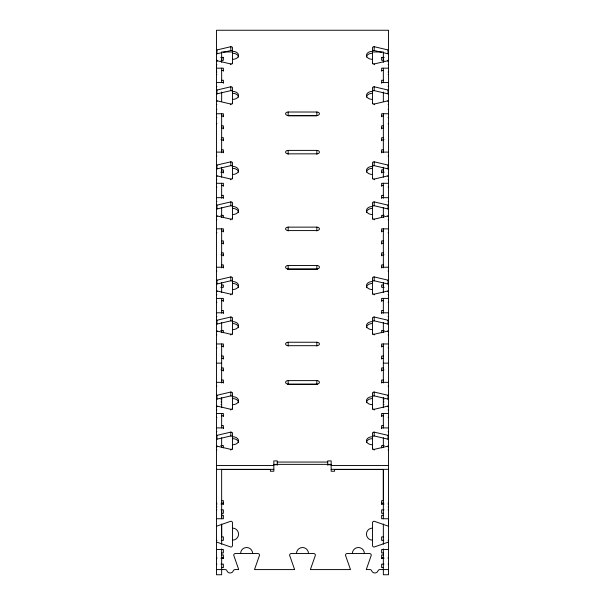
<?xml version="1.0" encoding="UTF-8"?>
<svg xmlns="http://www.w3.org/2000/svg" width="605" height="605" viewBox="0 0 605 605"><rect width="100%" height="100%" fill="white"/><g stroke="black" fill="none" stroke-linecap="round" stroke-linejoin="round"><path stroke-width="0.91" d="M216.484 71.897L216.484 70.104M216.484 67.42L216.484 65.627M216.484 87.059L216.484 86.523M221.649 61.15L221.649 60.25M221.649 524.671L221.649 536.9L223.366 536.9L223.366 540.341L221.218 540.341M221.649 517.683L221.649 515.936M221.649 512.435L221.649 510.688M388.516 86.523L388.516 85.986M216.484 509.501L216.915 509.856M216.484 563.777L216.915 564.14M216.484 49.988A1.717 1.149 0 0 0 216.976 49.943L230.823 46.698A1.717 1.149 0 0 1 232.539 47.855L232.539 63.843M216.484 53.83A1.717 1.149 0 0 0 216.976 53.777L221.301 52.764M223.033 52.363L230.823 50.533A1.717 1.149 0 0 1 232.539 51.69M216.484 90.069A1.717 1.149 0 0 0 216.976 90.024L230.823 86.78A1.717 1.149 0 0 1 232.539 87.929L232.539 103.856M216.484 93.904A1.717 1.149 0 0 0 216.976 93.858L230.823 90.614A1.717 1.149 0 0 1 232.539 91.763M372.461 62.814A1.717 1.149 0 0 0 374.177 63.971L388.024 60.727A1.717 1.149 0 0 1 388.516 60.674M372.461 102.895A1.717 1.149 0 0 0 374.177 104.045L388.024 100.808A1.717 1.149 0 0 1 388.516 100.755M216.484 165.105A1.717 1.149 0 0 0 216.976 165.052L230.823 161.815A1.717 1.149 0 0 1 232.539 162.964L232.539 178.883M216.484 168.939A1.717 1.149 0 0 0 216.976 168.886L230.823 165.649A1.717 1.149 0 0 1 232.539 166.798M216.484 205.178A1.717 1.149 0 0 0 216.976 205.133L230.823 201.888A1.717 1.149 0 0 1 232.539 203.046L232.539 219.252M216.484 209.02A1.717 1.149 0 0 0 216.976 208.967L230.823 205.723A1.717 1.149 0 0 1 232.539 206.88M372.461 177.93A1.717 1.149 0 0 0 374.177 179.08L388.024 175.836A1.717 1.149 0 0 1 388.516 175.79M372.461 218.004A1.717 1.149 0 0 0 374.177 219.161L388.024 215.917A1.717 1.149 0 0 1 388.516 215.864M216.484 280.213A1.717 1.149 0 0 0 216.976 280.168L230.823 276.924A1.717 1.149 0 0 1 232.539 278.073L232.539 294.287M216.484 284.048A1.717 1.149 0 0 0 216.976 284.002L230.823 280.758A1.717 1.149 0 0 1 232.539 281.907M216.484 320.295A1.717 1.149 0 0 0 216.976 320.242L230.823 317.005A1.717 1.149 0 0 1 232.539 318.154L232.539 334.361M216.484 324.129A1.717 1.149 0 0 0 216.976 324.076L230.823 320.839A1.717 1.149 0 0 1 232.539 321.989M372.461 293.039A1.717 1.149 0 0 0 374.177 294.189L388.024 290.945A1.717 1.149 0 0 1 388.516 290.899M372.461 333.121A1.717 1.149 0 0 0 374.177 334.27L388.024 331.026A1.717 1.149 0 0 1 388.516 330.98M216.484 395.322A1.717 1.149 0 0 0 216.976 395.277L230.823 392.032A1.717 1.149 0 0 1 232.539 393.182L232.539 409.351M216.484 399.156A1.717 1.149 0 0 0 216.976 399.111L230.823 395.867A1.717 1.149 0 0 1 232.539 397.024M216.484 435.403A1.717 1.149 0 0 0 216.976 435.358L230.823 432.114A1.717 1.149 0 0 1 232.539 433.263L232.539 449.258M216.484 439.238A1.717 1.149 0 0 0 216.976 439.192L230.823 435.948A1.717 1.149 0 0 1 232.539 437.097M372.461 408.148A1.717 1.149 0 0 0 374.177 409.298L388.024 406.061A1.717 1.149 0 0 1 388.516 406.008M372.461 448.229A1.717 1.149 0 0 0 374.177 449.379L388.024 446.135A1.717 1.149 0 0 1 388.516 446.089M231.753 51.977L221.649 51.977L221.649 62.323M373.247 51.977L383.351 51.977L383.351 62.323M220.787 57.384L223.366 57.384M381.634 57.384L384.213 57.384M221.649 57.762L223.366 57.762L223.366 60.25L220.999 60.25M383.351 57.762L381.634 57.762L381.634 60.25L384.001 60.25M216.484 60.25L216.915 60.25M388.085 60.25L388.516 60.25M216.484 68.176L223.366 68.176L223.366 71.201M388.516 68.176L381.634 68.176L381.634 71.201M221.649 70.483L223.366 70.483M381.634 70.483L383.351 70.483M216.484 72.018L216.915 72.018M388.085 72.018L388.516 72.018M216.484 74.589L216.915 74.589M388.085 74.589L388.516 74.589M221.649 80.268L223.366 80.268L223.366 83.286M383.351 80.268L381.634 80.268L381.634 83.286M216.484 82.567L223.366 82.567M381.634 82.567L388.516 82.567M216.484 86.402L216.915 86.402M388.085 86.402L388.516 86.402M216.484 109.422L216.915 109.422M388.085 109.422L388.516 109.422M288.161 112.016L316.838 112.016A2.579 1.724 0 0 1 319.417 113.748A2.579 1.724 0 0 1 316.838 115.472L288.161 115.472A2.579 1.724 0 0 1 285.583 113.748A2.579 1.724 0 0 1 288.161 112.016L288.161 115.85L316.838 115.85L316.838 112.016M216.484 113.748L223.366 113.748L223.366 116.765M388.516 113.748L381.634 113.748L381.634 116.765M221.649 116.047L223.366 116.047M381.634 116.047L383.351 116.047M216.484 117.582L216.915 117.582M388.085 117.582L388.516 117.582M216.484 123.76L216.915 123.76M388.085 123.76L388.516 123.76M221.649 125.832L223.366 125.832L223.366 128.85M383.351 125.832L381.634 125.832L381.634 128.85M221.649 128.131L223.366 128.131M381.634 128.131L383.351 128.131M221.649 137.728L223.366 137.728L223.366 140.746M383.351 137.728L381.634 137.728L381.634 140.746M220.999 139.642L221.649 139.642M383.351 139.642L384.001 139.642M221.649 140.027L223.366 140.027M381.634 140.027L383.351 140.027M221.649 149.813L223.366 149.813L223.366 152.831M383.351 149.813L381.634 149.813L381.634 152.831M288.161 150.388L316.838 150.388A2.579 1.724 0 0 1 319.417 152.112A2.579 1.724 0 0 1 316.838 153.844L288.161 153.844A2.579 1.724 0 0 1 285.583 152.112A2.579 1.724 0 0 1 288.161 150.388L288.161 154.222M216.484 152.112L223.366 152.112M381.634 152.112L388.516 152.112M216.484 155.946L216.915 155.946M388.085 155.946L388.516 155.946M221.649 169.884L223.366 169.884L223.366 172.954M383.351 169.884L381.634 169.884L381.634 172.954M220.787 172.183L223.366 172.183M381.634 172.183L384.213 172.183M216.484 183.292L223.366 183.292L223.366 186.31M388.516 183.292L381.634 183.292L381.634 186.31M221.649 185.591L223.366 185.591M381.634 185.591L383.351 185.591M216.484 187.126L216.915 187.126M388.085 187.126L388.516 187.126M221.649 195.377L223.366 195.377L223.366 198.395M383.351 195.377L381.634 195.377L381.634 198.395M216.484 197.676L223.366 197.676M381.634 197.676L388.516 197.676M216.484 201.518L216.915 201.518M388.085 201.518L388.516 201.518M220.787 215.35L223.366 215.35L223.366 217.656M384.213 215.35L381.634 215.35L381.634 217.656M288.161 227.132L316.838 227.132A2.579 1.724 0 0 1 319.417 228.856A2.579 1.724 0 0 1 316.838 230.581L288.161 230.581A2.579 1.724 0 0 1 285.583 228.856A2.579 1.724 0 0 1 288.161 227.132L288.161 230.966M216.484 228.856L223.366 228.856L223.366 231.874M388.516 228.856L381.634 228.856L381.634 231.874M221.649 231.155L223.366 231.155M381.634 231.155L383.351 231.155M216.484 232.691L216.915 232.691M388.085 232.691L388.516 232.691M221.649 240.941L223.366 240.941L223.366 243.966M383.351 240.941L381.634 240.941L381.634 243.966M221.649 243.24L223.366 243.24M381.634 243.24L383.351 243.24M221.649 252.837L223.366 252.837L223.366 255.854M383.351 252.837L381.634 252.837L381.634 255.854M220.999 254.75L221.649 254.75M383.351 254.75L384.001 254.75M221.649 255.136L223.366 255.136M381.634 255.136L383.351 255.136M221.649 264.922L223.366 264.922L223.366 267.947M383.351 264.922L381.634 264.922L381.634 267.947M288.161 265.497L316.838 265.497A2.579 1.724 0 0 1 319.417 267.228A2.579 1.724 0 0 1 316.838 268.953L288.161 268.953A2.579 1.724 0 0 1 285.583 267.228A2.579 1.724 0 0 1 288.161 265.497L288.161 269.331A2.579 1.724 0 0 0 287.602 269.376M216.484 267.228L223.366 267.228M381.634 267.228L388.516 267.228M288.161 269.331L316.838 269.331A2.579 1.724 0 0 1 317.398 269.376M216.484 271.063L216.915 271.063M388.085 271.063L388.516 271.063M221.649 284.993L223.366 284.993L223.366 287.299L220.787 287.299M383.351 284.993L381.634 284.993L381.634 287.299L384.213 287.299M216.484 298.401L223.366 298.401L223.366 301.426M388.516 298.401L381.634 298.401L381.634 301.426M221.649 300.7L223.366 300.7M381.634 300.7L383.351 300.7M216.484 302.235L216.915 302.235M388.085 302.235L388.516 302.235M221.649 310.486L223.366 310.486L223.366 313.511M383.351 310.486L381.634 310.486L381.634 313.511M216.484 312.793L223.366 312.793M381.634 312.793L388.516 312.793M216.484 316.627L216.915 316.627M388.085 316.627L388.516 316.627M220.787 330.459L223.366 330.459L223.366 332.765M384.213 330.459L381.634 330.459L381.634 332.765M288.161 342.241L316.838 342.241A2.579 1.724 0 0 1 319.417 343.965A2.579 1.724 0 0 1 316.838 345.689L288.161 345.689A2.579 1.724 0 0 1 285.583 343.965A2.579 1.724 0 0 1 288.161 342.241L288.161 346.075M216.484 343.965L223.366 343.965L223.366 346.99M388.516 343.965L381.634 343.965L381.634 346.99M221.649 346.272L223.366 346.272M381.634 346.272L383.351 346.272M216.484 347.799L216.915 347.799M388.085 347.799L388.516 347.799M221.649 356.05L223.366 356.05L223.366 359.075M383.351 356.05L381.634 356.05L381.634 359.075M221.649 358.357L223.366 358.357M381.634 358.357L383.351 358.357M216.484 363.151L221.649 363.151M383.351 363.151L388.516 363.151M221.649 367.946L223.366 367.946L223.366 370.971M383.351 367.946L381.634 367.946L381.634 370.971M220.999 369.867L221.649 369.867M383.351 369.867L384.001 369.867M221.649 370.252L223.366 370.252M381.634 370.252L383.351 370.252M221.649 380.031L223.366 380.031L223.366 383.056M383.351 380.031L381.634 380.031L381.634 383.056M288.161 380.613L316.838 380.613A2.579 1.724 0 0 1 319.417 382.337A2.579 1.724 0 0 1 316.838 384.062L288.161 384.062A2.579 1.724 0 0 1 285.583 382.337A2.579 1.724 0 0 1 288.161 380.613L288.161 384.447A2.579 1.724 0 0 0 287.602 384.485M216.484 382.337L223.366 382.337M381.634 382.337L388.516 382.337M288.161 384.447L316.838 384.447A2.579 1.724 0 0 1 317.398 384.485M216.484 386.171L216.915 386.171M388.085 386.171L388.516 386.171M220.999 399.678L221.649 399.602M383.351 399.678L384.001 399.678M220.999 401.909L221.649 401.909M383.351 401.909L384.001 401.909M220.999 404.511L221.649 404.511M383.351 404.511L384.001 404.511M216.484 413.51L223.366 413.51L223.366 416.535M388.516 413.51L381.634 413.51L381.634 416.535M221.649 415.817L223.366 415.817M381.634 415.817L383.351 415.817M216.484 417.344L216.915 417.344M388.085 417.344L388.516 417.344M221.649 425.602L223.366 425.602L223.366 428.62M383.351 425.602L381.634 425.602L381.634 428.62M216.484 427.901L223.366 427.901M381.634 427.901L388.516 427.901M216.484 431.736L216.915 431.736M388.085 431.736L388.516 431.736M220.787 445.575L223.366 445.575L223.366 447.874M384.213 445.575L381.634 445.575L381.634 447.874M277.272 462.054L327.728 462.054M273.831 464.36L331.169 464.36M273.831 464.738L277.272 464.738M327.728 464.738L331.169 464.738M216.484 465.51L273.831 465.51M331.169 465.51L388.516 465.51M216.484 469.344L273.831 469.344M331.169 469.344L388.516 469.344M221.649 469.518L270.39 469.518L270.39 471.242L273.831 471.242L273.831 460.904L277.272 460.904L277.272 465.124M221.649 500.683L223.366 500.683L223.366 504.252M216.484 503.126L216.915 503.126M221.218 503.126L223.366 503.126M381.634 503.126L383.782 503.126M388.085 503.126L388.516 503.126M216.915 504.124L216.484 504.479M220.999 504.124L223.366 504.124M381.634 504.124L384.001 504.124M388.085 504.124L388.516 504.124M216.484 506.967L216.915 506.967M388.085 506.967L388.516 506.967M220.999 509.856L223.366 509.856L223.366 513.297L221.649 513.297L221.649 515.309L223.366 515.309L223.366 518.742L216.484 518.75M384.001 509.856L381.634 509.856L381.634 513.297L383.351 513.297M388.085 509.856L388.516 509.856M383.351 515.309L381.634 515.309L381.634 518.742L388.516 518.742L388.516 526.146A1.717 1.717 0 0 1 388.024 526.07L374.177 521.23A1.717 1.717 0 0 0 372.461 522.947L372.461 545.309A1.717 1.717 0 0 0 374.177 547.033L388.024 542.186A1.717 1.717 0 0 1 388.516 542.118M383.351 536.9L381.634 536.9L381.634 540.341L383.782 540.341M216.484 540.341L216.915 540.341M388.085 540.341L388.516 540.341M216.484 549.521L223.366 549.514L223.366 552.955L221.649 552.955M388.516 549.521L381.634 549.514L381.634 552.955L383.351 552.955M221.649 554.966L223.366 554.966L223.366 558.619M383.351 554.966L381.634 554.966L381.634 558.619M216.484 557.545L216.915 557.545M221.218 557.545L223.366 557.545M381.634 557.545L383.782 557.545M388.085 557.545L388.516 557.545M216.915 558.407L216.484 558.763M220.999 558.407L223.366 558.407M381.634 558.407L384.001 558.407M388.085 558.407L388.516 558.407M220.999 564.14L223.366 564.14L223.366 567.581L221.649 567.581M384.001 564.14L381.634 564.14L381.634 567.581L383.351 567.581M388.085 564.14L388.516 564.14M216.484 569.592L225.272 569.585A1.717 1.717 0 0 1 226.898 570.734A3.441 3.441 0 0 0 233.386 570.734A1.717 1.717 0 0 1 235.005 569.585L238.635 569.585A1.717 1.717 0 0 0 238.559 569.093L233.719 555.246A1.717 1.717 0 0 1 235.436 553.53L257.798 553.53A1.717 1.717 0 0 1 259.522 555.246L254.675 569.093A1.717 1.717 0 0 0 254.607 569.585L294.514 569.585A1.717 1.717 0 0 0 294.446 569.093L289.598 555.246A1.717 1.717 0 0 1 291.315 553.53L313.685 553.53A1.717 1.717 0 0 1 315.402 555.246L310.554 569.093A1.717 1.717 0 0 0 310.486 569.585L350.393 569.585A1.717 1.717 0 0 0 350.325 569.093L345.478 555.246A1.717 1.717 0 0 1 347.202 553.53L369.564 553.53A1.717 1.717 0 0 1 371.281 555.246L366.441 569.093A1.717 1.717 0 0 0 366.365 569.585L369.995 569.585A1.717 1.717 0 0 1 371.614 570.734A3.441 3.441 0 0 0 378.102 570.734A1.717 1.717 0 0 1 379.728 569.585L388.516 569.592M372.461 63.843L372.461 47.855A1.717 1.149 0 0 1 374.177 46.698L388.024 49.943A1.717 1.149 0 0 0 388.516 49.988M372.461 51.69A1.717 1.149 0 0 1 374.177 50.533L381.967 52.363M383.699 52.764L388.024 53.777A1.717 1.149 0 0 0 388.516 53.83M372.461 103.856L372.461 87.929A1.717 1.149 0 0 1 374.177 86.78L388.024 90.024A1.717 1.149 0 0 0 388.516 90.069M372.461 91.763A1.717 1.149 0 0 1 374.177 90.614L388.024 93.858A1.717 1.149 0 0 0 388.516 93.904M216.484 60.674A1.717 1.149 0 0 1 216.976 60.727L230.823 63.971A1.717 1.149 0 0 0 232.539 62.814M216.484 100.755A1.717 1.149 0 0 1 216.976 100.808L230.823 104.045A1.717 1.149 0 0 0 232.539 102.895M372.461 178.883L372.461 162.964A1.717 1.149 0 0 1 374.177 161.815L388.024 165.052A1.717 1.149 0 0 0 388.516 165.105M372.461 166.798A1.717 1.149 0 0 1 374.177 165.649L388.024 168.886A1.717 1.149 0 0 0 388.516 168.939M372.461 219.252L372.461 203.046A1.717 1.149 0 0 1 374.177 201.888L388.024 205.133A1.717 1.149 0 0 0 388.516 205.178M372.461 206.88A1.717 1.149 0 0 1 374.177 205.723L388.024 208.967A1.717 1.149 0 0 0 388.516 209.02M216.484 175.79A1.717 1.149 0 0 1 216.976 175.836L230.823 179.08A1.717 1.149 0 0 0 232.539 177.93M216.484 215.864A1.717 1.149 0 0 1 216.976 215.917L230.823 219.161A1.717 1.149 0 0 0 232.539 218.004M372.461 294.287L372.461 278.073A1.717 1.149 0 0 1 374.177 276.924L388.024 280.168A1.717 1.149 0 0 0 388.516 280.213M372.461 281.907A1.717 1.149 0 0 1 374.177 280.758L388.024 284.002A1.717 1.149 0 0 0 388.516 284.048M372.461 334.361L372.461 318.154A1.717 1.149 0 0 1 374.177 317.005L388.024 320.242A1.717 1.149 0 0 0 388.516 320.295M372.461 321.989A1.717 1.149 0 0 1 374.177 320.839L388.024 324.076A1.717 1.149 0 0 0 388.516 324.129M216.484 290.899A1.717 1.149 0 0 1 216.976 290.945L230.823 294.189A1.717 1.149 0 0 0 232.539 293.039M216.484 330.98A1.717 1.149 0 0 1 216.976 331.026L230.823 334.27A1.717 1.149 0 0 0 232.539 333.121M372.461 409.351L372.461 393.182A1.717 1.149 0 0 1 374.177 392.032L388.024 395.277A1.717 1.149 0 0 0 388.516 395.322M372.461 397.024A1.717 1.149 0 0 1 374.177 395.867L388.024 399.111A1.717 1.149 0 0 0 388.516 399.156M372.461 449.258L372.461 433.263A1.717 1.149 0 0 1 374.177 432.114L388.024 435.358A1.717 1.149 0 0 0 388.516 435.403M372.461 437.097A1.717 1.149 0 0 1 374.177 435.948L388.024 439.192A1.717 1.149 0 0 0 388.516 439.238M216.484 406.008A1.717 1.149 0 0 1 216.976 406.061L230.823 409.298A1.717 1.149 0 0 0 232.539 408.148M216.484 446.089A1.717 1.149 0 0 1 216.976 446.135L230.823 449.379A1.717 1.149 0 0 0 232.539 448.229M388.024 49.943L388.024 53.777M388.024 60.727L388.024 61.445M388.024 90.024L388.024 93.858M388.024 100.808L388.024 101.527M388.024 165.052L388.024 168.886M388.024 175.836L388.024 176.554M388.024 205.133L388.024 208.967M388.024 215.917L388.024 216.635M388.024 280.168L388.024 284.002M388.024 290.945L388.024 291.663M388.024 320.242L388.024 324.076M388.024 331.026L388.024 331.744M388.024 395.277L388.024 399.111M388.024 406.061L388.024 406.779M388.024 435.358L388.024 439.192M388.024 446.135L388.024 446.853M383.351 68.176L383.351 82.666M383.351 92.005L383.351 101.534M383.351 113.748L383.351 152.755M383.351 167.214L383.351 177.159M383.351 183.292L383.351 198.251M383.351 207.485L383.351 217.558M383.351 228.856L383.351 267.864M383.351 282.527L383.351 292.601M383.351 298.401L383.351 313.125M383.351 322.594L383.351 332.674M383.351 343.965L383.351 382.973M383.351 397.5L383.351 407.717M383.351 413.51L383.351 427.992M383.351 437.755L383.351 447.05M383.351 469.344L383.351 518.75M383.351 524.028L383.351 544.243M383.351 548.886L383.351 574.75L388.516 574.75L388.516 30.25L216.484 30.25L216.484 574.75L221.649 574.75L221.649 548.886M381.634 504.252L381.634 500.683L383.351 500.683L383.351 469.518L334.61 469.518L334.61 471.242L331.169 471.242L331.169 460.904L327.728 460.904L327.728 465.124M374.177 46.698L374.177 50.533M374.177 63.971L374.177 64.69M374.177 86.78L374.177 90.614M374.177 104.045L374.177 104.763M374.177 161.815L374.177 165.649M374.177 179.08L374.177 179.798M374.177 201.888L374.177 205.723M374.177 219.161L374.177 219.88M374.177 276.924L374.177 280.758M374.177 294.189L374.177 294.907M374.177 317.005L374.177 320.839M374.177 334.27L374.177 334.988M374.177 392.032L374.177 395.867M374.177 409.298L374.177 410.016M374.177 432.114L374.177 435.948M374.177 449.379L374.177 450.097M316.838 150.388L316.838 154.222M316.838 227.132L316.838 230.966M316.838 265.497L316.838 269.331M316.838 342.241L316.838 346.075M316.838 380.613L316.838 384.447M230.823 46.698L230.823 50.533M230.823 63.971L230.823 64.69M230.823 86.78L230.823 90.614M230.823 104.045L230.823 104.763M230.823 161.815L230.823 165.649M230.823 179.08L230.823 179.798M230.823 201.888L230.823 205.723M230.823 219.161L230.823 219.88M230.823 276.924L230.823 280.758M230.823 294.189L230.823 294.907M230.823 317.005L230.823 320.839M230.823 334.27L230.823 334.988M230.823 392.032L230.823 395.867M230.823 409.298L230.823 410.016M230.823 432.114L230.823 435.948M230.823 449.379L230.823 450.097M221.649 68.176L221.649 82.666M221.649 92.005L221.649 101.534M221.649 113.748L221.649 152.755M221.649 167.214L221.649 177.159M221.649 183.292L221.649 198.251M221.649 207.485L221.649 217.558M221.649 228.856L221.649 267.864M221.649 282.527L221.649 292.601M221.649 298.401L221.649 313.125M221.649 322.594L221.649 332.674M221.649 343.965L221.649 382.973M221.649 397.5L221.649 407.717M221.649 413.51L221.649 427.992M221.649 437.755L221.649 447.05M221.649 469.344L221.649 518.75M221.649 524.028L221.649 544.243M216.976 49.943L216.976 53.777M216.976 60.727L216.976 61.445M216.976 90.024L216.976 93.858M216.976 100.808L216.976 101.527M216.976 165.052L216.976 168.886M216.976 175.836L216.976 176.554M216.976 205.133L216.976 208.967M216.976 215.917L216.976 216.635M216.976 280.168L216.976 284.002M216.976 290.945L216.976 291.663M216.976 320.242L216.976 324.076M216.976 331.026L216.976 331.744M216.976 395.277L216.976 399.111M216.976 406.061L216.976 406.779M216.976 435.358L216.976 439.192M216.976 446.135L216.976 446.853M240.601 553.53A6.02 6.02 0 0 1 246.621 547.51A6.02 6.02 0 0 1 252.64 553.53M296.48 553.53A6.02 6.02 0 0 1 302.5 547.51A6.02 6.02 0 0 1 308.52 553.53M352.36 553.53A6.02 6.02 0 0 1 358.379 547.51A6.02 6.02 0 0 1 364.399 553.53M372.461 59.366A6.02 4.031 0 0 1 366.441 55.335A6.02 4.031 0 0 1 372.461 51.304M388.115 64.546A1.717 1.149 0 0 1 388.516 64.516M372.461 99.439A6.02 4.031 0 0 1 366.441 95.416A6.02 4.031 0 0 1 372.461 91.385M388.115 104.627A1.717 1.149 0 0 1 388.516 104.589M216.484 104.589A1.717 1.149 0 0 1 216.885 104.627M232.539 91.385A6.02 4.031 0 0 1 238.559 95.416A6.02 4.031 0 0 1 232.539 99.439M216.484 64.516A1.717 1.149 0 0 1 216.885 64.546M232.539 51.304A6.02 4.031 0 0 1 238.559 55.335A6.02 4.031 0 0 1 232.539 59.366M232.539 53.225A6.02 4.031 0 0 1 238.559 57.104M232.539 93.299A6.02 4.031 0 0 1 238.559 97.186M366.441 57.104A6.02 4.031 0 0 1 372.461 53.225M366.441 97.186A6.02 4.031 0 0 1 372.461 93.299M372.461 444.773A6.02 4.031 0 0 1 366.441 440.742A6.02 4.031 0 0 1 372.461 436.719M388.115 449.954A1.717 1.149 0 0 1 388.516 449.923M216.484 449.923A1.717 1.149 0 0 1 216.885 449.954M232.539 436.719A6.02 4.031 0 0 1 238.559 440.742A6.02 4.031 0 0 1 232.539 444.773M216.484 409.842A1.717 1.149 0 0 1 216.885 409.88M232.539 396.638A6.02 4.031 0 0 1 238.559 400.669A6.02 4.031 0 0 1 232.539 404.7M372.461 404.7A6.02 4.031 0 0 1 366.441 400.669A6.02 4.031 0 0 1 372.461 396.638M388.115 409.88A1.717 1.149 0 0 1 388.516 409.842M366.441 442.52A6.02 4.031 0 0 1 372.461 438.633M366.441 402.733A6.02 4.031 0 0 1 372.461 398.559M232.539 438.633A6.02 4.031 0 0 1 238.559 442.52M232.539 398.559A6.02 4.031 0 0 1 238.559 402.733M372.461 329.664A6.02 4.031 0 0 1 366.441 325.634A6.02 4.031 0 0 1 372.461 321.603M388.115 334.845A1.717 1.149 0 0 1 388.516 334.815M216.484 334.815A1.717 1.149 0 0 1 216.885 334.845M232.539 321.603A6.02 4.031 0 0 1 238.559 325.634A6.02 4.031 0 0 1 232.539 329.664M216.484 294.733A1.717 1.149 0 0 1 216.885 294.764M232.539 281.529A6.02 4.031 0 0 1 238.559 285.552A6.02 4.031 0 0 1 232.539 289.583M372.461 289.583A6.02 4.031 0 0 1 366.441 285.552A6.02 4.031 0 0 1 372.461 281.529M388.115 294.764A1.717 1.149 0 0 1 388.516 294.733M366.441 327.698A6.02 4.031 0 0 1 372.461 323.524M366.441 287.625A6.02 4.031 0 0 1 372.461 283.442M232.539 323.524A6.02 4.031 0 0 1 238.559 327.698M232.539 283.442A6.02 4.031 0 0 1 238.559 287.625M372.461 214.556A6.02 4.031 0 0 1 366.441 210.525A6.02 4.031 0 0 1 372.461 206.494M388.115 219.736A1.717 1.149 0 0 1 388.516 219.706M216.484 219.706A1.717 1.149 0 0 1 216.885 219.736M232.539 206.494A6.02 4.031 0 0 1 238.559 210.525A6.02 4.031 0 0 1 232.539 214.556M216.484 179.625A1.717 1.149 0 0 1 216.885 179.655M232.539 166.413A6.02 4.031 0 0 1 238.559 170.444A6.02 4.031 0 0 1 232.539 174.474M372.461 174.474A6.02 4.031 0 0 1 366.441 170.444A6.02 4.031 0 0 1 372.461 166.413M388.115 179.655A1.717 1.149 0 0 1 388.516 179.625M366.441 212.589A6.02 4.031 0 0 1 372.461 208.415M366.441 172.213A6.02 4.031 0 0 1 372.461 168.334M232.539 208.415A6.02 4.031 0 0 1 238.559 212.589M232.539 168.334A6.02 4.031 0 0 1 238.559 172.213M216.484 542.118A1.717 1.717 0 0 1 216.976 542.186L230.823 547.033A1.717 1.717 0 0 0 232.539 545.309L232.539 522.947A1.717 1.717 0 0 0 230.823 521.23L216.976 526.07A1.717 1.717 0 0 1 216.484 526.146M232.539 528.112A6.02 6.02 0 0 1 238.559 534.132A6.02 6.02 0 0 1 232.539 540.152M372.461 540.152A6.02 6.02 0 0 1 366.441 534.132A6.02 6.02 0 0 1 372.461 528.112"/></g></svg>
